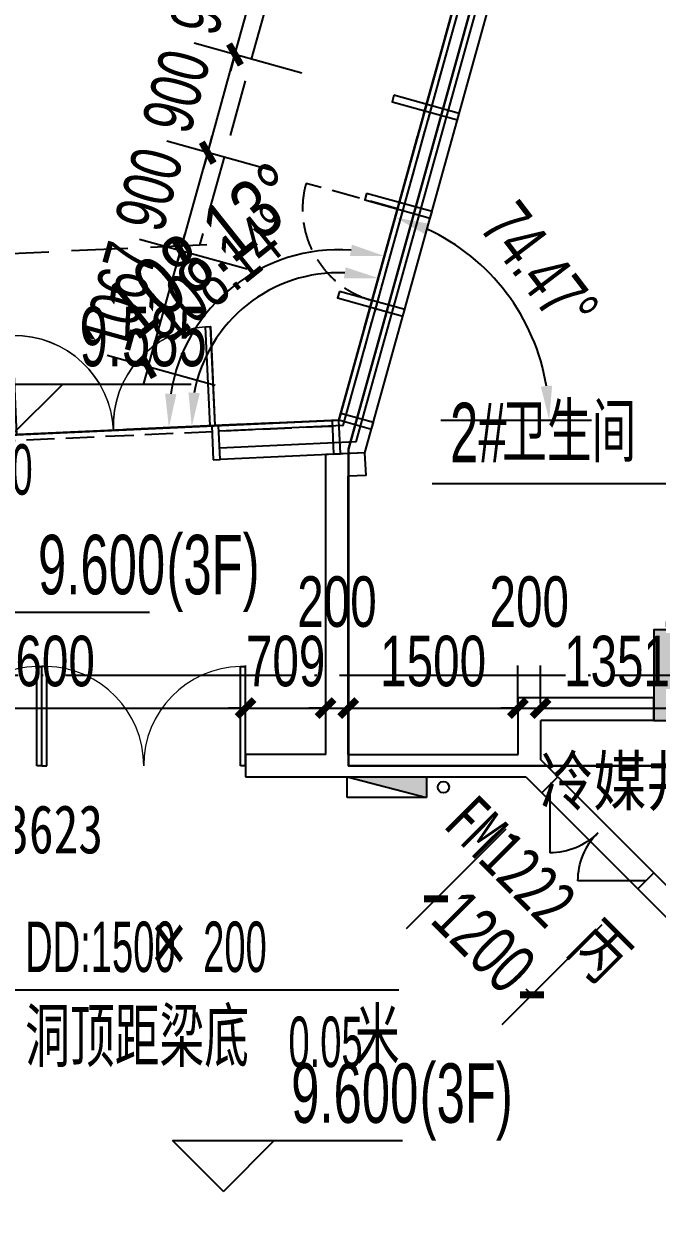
# Model space of a CAD drawing. Extents: x -409435 to 356702, y -107829 to 330904.
# Drawn here: x 89481 to 95079, y 190075 to 200656 of the extents above; entities that cross this region are included whole.
import ezdxf
from ezdxf.xclip import XClip

# ---------------------------------------------------------------- set-up
doc = ezdxf.new("R2010")
doc.units = 0
doc.header["$LTSCALE"] = 1000
doc.header["$MEASUREMENT"] = 0
doc.header["$XCLIPFRAME"] = 0
for name, pattern in [('104-14# 核心筒$0$DOTE', [2.42, 2, -0.2, 0.02, -0.2]), ('14#楼幕墙$0$DASH', [0.35, 0.25, -0.1]), ('X-104 14#平面$0$$0$DASH', [0.35, 0.25, -0.1]), ('X-104 14#平面$0$DASH', [0.35, 0.25, -0.1])]:
    doc.linetypes.add(name, pattern=pattern)
for name, color, linetype in [('01-标注_尺寸', 124, 'Continuous'), ('01-标注_符号', 200, 'Continuous'), ('02-TEXT_标注', 130, 'Continuous'), ('104-14# 核心筒$0$A-C_玻璃幕墙', 140, 'Continuous'), ('104-14# 核心筒$0$A_AXIS-轴线', 36, '104-14# 核心筒$0$DOTE'), ('104-14# 核心筒$0$A_STR-砼柱', 51, 'Continuous'), ('14#楼幕墙$0$A-C_玻璃幕墙', 140, 'Continuous'), ('14#楼幕墙$0$A-C_窗', 140, 'Continuous'), ('14#楼幕墙$0$A-C_门', 150, 'Continuous'), ('PUB_HATCH', 8, 'Continuous'), ('X-104 14#平面$0$01-标注_尺寸', 124, 'Continuous'), ('X-104 14#平面$0$01-标注_标高', 200, 'Continuous'), ('X-104 14#平面$0$01-标注_符号', 200, 'Continuous'), ('X-104 14#平面$0$02-TEXT_标注', 130, 'Continuous'), ('X-104 14#平面$0$02-TEXT_门窗', 151, 'Continuous'), ('X-104 14#平面$0$A-C_玻璃幕墙', 140, 'Continuous'), ('X-104 14#平面$0$A-C_门', 150, 'Continuous'), ('X-104 14#平面$0$A-TECH_水', 3, 'Continuous'), ('X-104 14#平面$0$A-TECH_结构', 21, 'Continuous'), ('X-104 14#平面$0$A_STR-砌块墙', 121, 'Continuous'), ('X-104 14#平面$0$DOOR_FIRE', 220, 'Continuous'), ('X-104 14#平面$0$DOOR_FIRE_TEXT', 7, 'Continuous'), ('建-标注-文本', 254, 'Continuous')]:
    doc.layers.add(name, color=color, linetype=linetype)
doc.layers.add('X-104 14#平面$0$000套内', color=226, linetype='Continuous', lineweight=30, plot=False)
doc.styles.add('_TCH_DIM', font='ros.shx', dxfattribs={"width": 0.8, "height": 2, "bigfont": 'jd.shx'})
doc.styles.add('_TCH_DIM_T3', font='ros.shx', dxfattribs={"width": 0.705882, "bigfont": 'jd.shx'})
doc.styles.add('X-104 14#平面$0$_TCH_DIM', font='ros.shx', dxfattribs={"width": 0.8, "bigfont": 'jd.shx'})
doc.styles.add('X-104 14#平面$0$_TCH_DIM_T3', font='ros.shx', dxfattribs={"width": 0.8, "bigfont": 'jd.shx'})
doc.styles.add('X-104 14#平面$0$_TCH_WINDOW', font='STXIHEI_0.TTF', dxfattribs={"width": 0.75, "height": 3.5})
doc.styles.add('X-104 14#平面$0$Standard', font='STXIHEI_0.TTF', dxfattribs={"width": 0.8})
doc.dimstyles.new('_TCH_ARCH&&150', dxfattribs={"dimtxt": 446.25, "dimasz": 150, "dimexe": 375, "dimexo": 450, "dimgap": 189.375, "dimtad": 1, "dimdec": 0, "dimzin": 0, "dimdsep": 46, "dimtxsty": '_TCH_DIM_T3', "dimblk": 'ARCHTICK', "dimcen": 0.09, "dimclrt": 7, "dimazin": 2, "dimtfac": 1, "dimtdec": 0, "dimtix": 1, "dimtmove": 2, "dimatfit": 3, "dimfxl": 0, "dimtolj": 1, "dimtzin": 0, "dimarcsym": 0})
doc.dimstyles.new('_TCH_ARROW&&150', dxfattribs={"dimtxt": 446.25, "dimasz": 300, "dimexe": 375, "dimexo": 450, "dimgap": 150, "dimtad": 1, "dimdec": 0, "dimzin": 0, "dimdsep": 46, "dimtxsty": '_TCH_DIM_T3', "dimcen": 0.09, "dimclrt": 7, "dimazin": 2, "dimtfac": 1, "dimtdec": 0, "dimtix": 1, "dimtmove": 2, "dimatfit": 3, "dimfxl": 0, "dimtolj": 1, "dimtzin": 0, "dimarcsym": 0})
doc.dimstyles.new('X-104 14#平面$0$_TCH_ARROW&&150', dxfattribs={"dimtxt": 525, "dimasz": 300, "dimexe": 375, "dimexo": 450, "dimgap": 150, "dimtad": 1, "dimdec": 0, "dimzin": 0, "dimdsep": 46, "dimtxsty": 'X-104 14#平面$0$_TCH_DIM_T3', "dimcen": 0.09, "dimclrt": 7, "dimazin": 2, "dimtfac": 1, "dimtdec": 0, "dimtix": 1, "dimtmove": 2, "dimatfit": 3, "dimfxl": 0, "dimtolj": 1, "dimtzin": 0, "dimarcsym": 0})

# ---------------------------------------------------------------- blocks, each defined once
blk = doc.blocks.new('14#楼幕墙$0$A$C103B1A8E')
blk.add_lwpolyline([(0, 0), (60, 0), (60, 600), (0, 600)], close=True)
blk = doc.blocks.new('14#楼幕墙$0$A$C678332E3')
blk.add_lwpolyline([(0, 0), (60, 0), (60, 300), (0, 300)], close=True)
blk = doc.blocks.new('14#楼幕墙$0$A$C140B3602')
for name, p, rotation in [('14#楼幕墙$0$A$C103B1A8E', (75795, 19498), 253.4697301337788), ('14#楼幕墙$0$A$C103B1A8E', (75539, 18635), 253.4697301337788), ('14#楼幕墙$0$A$C103B1A8E', (75283, 17773), 253.4697301337788), ('14#楼幕墙$0$A$C678332E3', (75207, 16334), 1.606557729673097), ('14#楼幕墙$0$A$C678332E3', (75546, 16551), 73.46973013382429), ('14#楼幕墙$0$A$C678332E3', (74142, 16305), 1.606557729673097)]:
    blk.add_blockref(name, p, dxfattribs=dict(rotation=rotation))
blk = doc.blocks.new('14#楼幕墙$0$A$C2CD63A88')
at = {"linetype": '14#楼幕墙$0$DASH'}
blk.add_lwpolyline([(0, 670), (0, -170)], dxfattribs=at)
blk.add_arc((0, 670), 840, 270, 0, dxfattribs=at)
blk = doc.blocks.new('14#楼幕墙$0$$DorLib2D$00000002')
for p, q in [((-0.5, 0), (-0.5, 0.4875)), ((-0.475, 0.4875), (-0.5, 0.4875)), ((-0.475, 0), (-0.475, 0.4875)), ((0.475, 0), (0.475, 0.4875)), ((0.475, 0.4875), (0.5, 0.4875)), ((0.5, 0), (0.5, 0.4875)), ((-0.5, 0), (-0.475, 0)), ((0.5, 0), (0.475, 0))]:
    blk.add_line(p, q)
at = {"lineweight": 13}
for centre, start, end in [((-0.4875, 0), 0, 88.53072), ((0.4875, 0), 91.46928, 180)]:
    blk.add_arc(centre, 0.4875, start, end, dxfattribs=at)
blk = doc.blocks.new('14#楼幕墙')
at = {"layer": '14#楼幕墙$0$A-C_玻璃幕墙'}
for p, q in [((92266, 197155), (99427, 222925)), ((92304, 197107), (93555, 201609)), ((92420, 196962), (93700, 201569)), ((92496, 196865), (93796, 201542)), ((92266, 197155), (62308, 195791)), ((92304, 197107), (91204, 197057)), ((92420, 196962), (91211, 196907)), ((92496, 196865), (91216, 196807))]:
    blk.add_line(p, q, dxfattribs=at)
blk.add_lwpolyline([(120742, 216995), (99427, 222925), (92266, 197155), (62308, 195791), (62738, 196820), (22065, 195795), (17309, 179208), (53491, 179840), (52927, 177185), (83500, 178466), (82418, 175654), (109062, 173768), (119297, 188914), (117563, 189300)], close=True, dxfattribs=at)
at = {"layer": '14#楼幕墙$0$A-C_玻璃幕墙', "rotation": 1.000000000000248}
blk.add_blockref('14#楼幕墙$0$A$C140B3602', (17309, 179208), dxfattribs=at)
at = {"layer": '14#楼幕墙$0$A-C_窗', "rotation": 254.4518973650889}
blk.add_blockref('14#楼幕墙$0$A$C2CD63A88', (92139, 199201), dxfattribs=at)
at = {"layer": '14#楼幕墙$0$A-C_门', "xscale": -1800, "yscale": 1800, "zscale": 100, "rotation": 2.606557729849808}
blk.add_blockref('14#楼幕墙$0$$DorLib2D$00000002', (90273, 197064), dxfattribs=at)
blk = doc.blocks.new('_FZH')
blk.add_lwpolyline([(-0.5, -0.5), (0.5, -0.5), (0.5, 0.5), (-0.5, 0.5)], close=True)
at = {"layer": 'PUB_HATCH'}
blk.add_solid([(-0.5, -0.5), (0.5, -0.5), (-0.5, 0.5), (0.5, 0.5)], dxfattribs=at)
blk = doc.blocks.new('104-14# 核心筒')
at = {"layer": '104-14# 核心筒$0$A-C_玻璃幕墙'}
blk.add_lwpolyline([(82417.6, 175653.6), (83499.8, 178465.9), (52926.6, 177184.7), (53491, 179839.8), (17309.3, 179208.2), (22065.4, 195794.6), (62738.3, 196820), (62307.5, 195791.2), (92265.6, 197155.1), (99426.9, 222925), (120741.8, 216994.6), (117562.9, 189300.5), (119297.3, 188914.5), (109062.3, 173767.9), (82417.6, 175653.6)], dxfattribs=at)
at = {"layer": '104-14# 核心筒$0$A_AXIS-轴线'}
blk.add_line((-9370.1, 194900), (120259.9, 194900), dxfattribs=at)
at = {"layer": '104-14# 核心筒$0$A_STR-砼柱', "xscale": 700, "yscale": 800, "zscale": 800}
blk.add_blockref('_FZH', (95400, 194900), dxfattribs=at)
blk = doc.blocks.new('X-104 14#平面$0$$TwtSys$00000434')
for p, q in [((-0.5, 0.5), (-0.5, -0.5)), ((-0.5, -0.5), (0.5, 0.5)), ((0.5, 0.5), (-0.5, 0.5)), ((0.5, -0.5), (0.5, 0.5)), ((-0.5, -0.5), (0.5, -0.5))]:
    blk.add_line(p, q)
blk.add_solid([(0.5, -0.5), (0.5, 0.5), (-0.5, -0.5)])
blk = doc.blocks.new('X-104 14#平面$0$A$C324F6C76')
at = {"layer": 'X-104 14#平面$0$A-TECH_水'}
blk.add_circle((-22710, 193910), 50, dxfattribs=at)
at = {"layer": 'X-104 14#平面$0$A-TECH_水', "xscale": -700, "yscale": 180, "zscale": 700, "rotation": 180.000000000001}
blk.add_blockref('X-104 14#平面$0$$TwtSys$00000434', (-23210, 193910), dxfattribs=at)
blk = doc.blocks.new('X-104 14#平面$0$$DorLib2D$00000002')
for p, q in [((-0.5, 0), (-0.5, 0.4875)), ((-0.475, 0.4875), (-0.5, 0.4875)), ((-0.475, 0), (-0.475, 0.4875)), ((0.475, 0), (0.475, 0.4875)), ((0.475, 0.4875), (0.5, 0.4875)), ((0.5, 0), (0.5, 0.4875)), ((-0.5, 0), (-0.475, 0)), ((0.5, 0), (0.475, 0))]:
    blk.add_line(p, q)
at = {"lineweight": 13}
for centre, start, end in [((-0.4875, 0), 0, 88.53072), ((0.4875, 0), 91.46928, 180)]:
    blk.add_arc(centre, 0.4875, start, end, dxfattribs=at)
blk = doc.blocks.new('X-104 14#平面$0$$DorLib2D$00000116')
at = {"color": 0}
for p, q in [((-0.5, 0), (-0.1464, 0.3536)), ((0.5, 0), (0.1464, 0.3536))]:
    blk.add_line(p, q, dxfattribs=at)
for centre, start, end in [((-0.5, 0), 0, 45), ((0.5, 0), 135, 180)]:
    blk.add_arc(centre, 0.5, start, end, dxfattribs=at)
blk = doc.blocks.new('*D2622')
at = {"layer": 'Defpoints', "color": 0, "transparency": 16777216}
for p in [(91738, 198564), (92370, 197529), (91878, 197137), (92266, 197155)]:
    blk.add_point(p, dxfattribs=at)
at = {"layer": 'X-104 14#平面$0$01-标注_尺寸', "color": 0, "lineweight": -2, "transparency": 16777216}
for p, q in [((92490, 197963), (92769, 198966)), ((91428, 197117), (90388, 197070))]:
    blk.add_line(p, q, dxfattribs=at)
blk.add_arc((92266, 197155), 1505, 85.9181, 171.1629, dxfattribs=at)
at = {"layer": 'X-104 14#平面$0$01-标注_尺寸', "color": 0, "transparency": 16777216}
for points in [[(92381, 198705), (92364, 198606), (92668, 198605)], [(90829, 197383), (90729, 197389), (90763, 197087)]]:
    blk.add_solid(points, dxfattribs=at)
at = {"layer": 'X-104 14#平面$0$01-标注_尺寸', "color": 7, "transparency": 16777216, "insert": (91071, 198654), "char_height": 525, "attachment_point": 5, "rotation": 38.5405, "style": 'X-104 14#平面$0$_TCH_DIM_T3'}
blk.add_mtext('\\A1;108.13°', dxfattribs=at)
blk = doc.blocks.new('ddcc')
at = {"layer": '01-标注_符号'}
blk.add_line((89334, 192118), (92795, 192118), dxfattribs=at)
at = {"layer": '02-TEXT_标注', "style": '_TCH_DIM'}
for s, height, width, p in [('DD:1500', 446.2, 0.564706, (89492, 192276)), ('×', 521, 0.8, (90600, 192276)), ('200', 446.2, 0.564706, (91066, 192276)), ('洞顶距梁底', 520.9, 0.8, (89492, 191436)), ('米', 521, 0.8, (92408, 191436)), ('0.05', 446.2, 0.564706, (91820, 191436))]:
    blk.add_text(s, height=height, dxfattribs=dict(at, width=width)).set_placement(p)
blk = doc.blocks.new('sjdfadsfiididdi')
at = {"layer": '建-标注-文本', "style": '_TCH_DIM', "width": 0.564706}
blk.add_text('ND:800X600', height=446.2, dxfattribs=at).set_placement((87629, 196495))
blk = doc.blocks.new('*D637')
at = {"layer": '01-标注_尺寸', "color": 0, "lineweight": -2, "transparency": 16777216}
for p, q in [((92507, 198025), (92864, 199308)), ((93168, 197155), (94500, 197155))]:
    blk.add_line(p, q, dxfattribs=at)
blk.add_arc((92266, 197155), 1859, 9.2541, 65.2156, dxfattribs=at)
at = {"layer": '01-标注_尺寸', "color": 0, "transparency": 16777216}
for points in [[(93028, 198796), (93062, 198890), (92763, 198947)], [(94151, 197458), (94051, 197450), (94125, 197155)]]:
    blk.add_solid(points, dxfattribs=at)
at = {"layer": 'Defpoints', "color": 0, "transparency": 16777216}
for p in [(93953, 197936), (92387, 197591), (92266, 197155), (92718, 197155)]:
    blk.add_point(p, dxfattribs=at)
at = {"layer": '01-标注_尺寸', "color": 7, "transparency": 16777216, "insert": (94043, 198506), "char_height": 446.2, "attachment_point": 5, "rotation": 307.2349, "style": '_TCH_DIM_T3'}
blk.add_mtext('\\A1;74.47°', dxfattribs=at)
blk = doc.blocks.new('*D638')
at = {"layer": '01-标注_尺寸', "color": 0, "lineweight": -2, "transparency": 16777216}
for p, q in [((92415, 197691), (92715, 198770)), ((91710, 197130), (90591, 197079))]:
    blk.add_line(p, q, dxfattribs=at)
blk.add_arc((92266, 197155), 1302, 87.7044, 169.3719, dxfattribs=at)
at = {"layer": '01-标注_尺寸', "color": 0, "transparency": 16777216}
for points in [[(92326, 198505), (92310, 198406), (92614, 198409)], [(91036, 197392), (90936, 197399), (90965, 197096)]]:
    blk.add_solid(points, dxfattribs=at)
at = {"layer": 'Defpoints', "color": 0, "transparency": 16777216}
for p in [(91809, 198374), (92294, 197257), (92159, 197150), (92266, 197155)]:
    blk.add_point(p, dxfattribs=at)
at = {"layer": '01-标注_尺寸', "color": 7, "transparency": 16777216, "insert": (91222, 198465), "char_height": 446.25, "attachment_point": 5, "rotation": 38.5381, "style": '_TCH_DIM_T3'}
blk.add_mtext('\\A1;108.14°', dxfattribs=at)
blk = doc.blocks.new('_ArchTick')
at = {"color": 0, "linetype": 'ByBlock', "const_width": 0.4}
blk.add_lwpolyline([(-0.5, -0.5), (0.5, 0.5)], dxfattribs=at)
blk = doc.blocks.new('*D1931')
at = {"layer": '01-标注_尺寸', "color": 0, "lineweight": -2, "transparency": 16777216}
for p, q in [((91588, 201253), (91628, 201397)), ((92179, 201088), (91227, 201353)), ((91347, 200386), (91588, 201253)), ((91938, 200221), (90986, 200486)), ((91347, 200386), (91307, 200241))]:
    blk.add_line(p, q, dxfattribs=at)
at = {"layer": 'Defpoints', "color": 0, "transparency": 16777216}
for p in [(91588, 201253), (92613, 200968), (92372, 200101)]:
    blk.add_point(p, dxfattribs=at)
at = {"layer": '01-标注_尺寸', "color": 0, "lineweight": -2, "transparency": 16777216, "xscale": 150, "yscale": 150, "zscale": 150}
for p, rotation in [((91588, 201253), 254.4697301339619), ((91347, 200386), 74.46973013396186)]:
    blk.add_blockref('_ArchTick', p, dxfattribs=dict(at, rotation=rotation))
at = {"layer": '01-标注_尺寸', "color": 7, "transparency": 16777216, "insert": (91070, 200930), "char_height": 446.2, "attachment_point": 5, "rotation": 74.4697, "style": '_TCH_DIM_T3'}
blk.add_mtext('\\A1;900', dxfattribs=at)
blk = doc.blocks.new('*D1932')
at = {"layer": '01-标注_尺寸', "color": 0, "lineweight": -2, "transparency": 16777216}
for p, q in [((91347, 200386), (91387, 200530)), ((91938, 200221), (90986, 200486)), ((91106, 199518), (91347, 200386)), ((91697, 199354), (90745, 199619)), ((91106, 199518), (91066, 199374))]:
    blk.add_line(p, q, dxfattribs=at)
at = {"layer": 'Defpoints', "color": 0, "transparency": 16777216}
for p in [(91347, 200386), (92372, 200101), (92131, 199234)]:
    blk.add_point(p, dxfattribs=at)
at = {"layer": '01-标注_尺寸', "color": 0, "lineweight": -2, "transparency": 16777216, "xscale": 150, "yscale": 150, "zscale": 150}
for p, rotation in [((91347, 200386), 254.4697301339612), ((91106, 199518), 74.46973013396122)]:
    blk.add_blockref('_ArchTick', p, dxfattribs=dict(at, rotation=rotation))
at = {"layer": '01-标注_尺寸', "color": 7, "transparency": 16777216, "insert": (90829, 200062), "char_height": 446.2, "attachment_point": 5, "rotation": 74.4697, "style": '_TCH_DIM_T3'}
blk.add_mtext('\\A1;900', dxfattribs=at)
blk = doc.blocks.new('*D1933')
at = {"layer": '01-标注_尺寸', "color": 0, "lineweight": -2, "transparency": 16777216}
for p, q in [((91106, 199518), (91146, 199663)), ((91697, 199354), (90745, 199619)), ((90865, 198651), (91106, 199518)), ((91456, 198487), (90504, 198752)), ((90865, 198651), (90825, 198507))]:
    blk.add_line(p, q, dxfattribs=at)
at = {"layer": 'Defpoints', "color": 0, "transparency": 16777216}
for p in [(91106, 199518), (92131, 199234), (91890, 198366)]:
    blk.add_point(p, dxfattribs=at)
at = {"layer": '01-标注_尺寸', "color": 0, "lineweight": -2, "transparency": 16777216, "xscale": 150, "yscale": 150, "zscale": 150}
for p, rotation in [((91106, 199518), 254.4697301339621), ((90865, 198651), 74.46973013396217)]:
    blk.add_blockref('_ArchTick', p, dxfattribs=dict(at, rotation=rotation))
at = {"layer": '01-标注_尺寸', "color": 7, "transparency": 16777216, "insert": (90588, 199195), "char_height": 446.2, "attachment_point": 5, "rotation": 74.4697, "style": '_TCH_DIM_T3'}
blk.add_mtext('\\A1;900', dxfattribs=at)
blk = doc.blocks.new('*D1934')
at = {"layer": '01-标注_尺寸', "color": 0, "lineweight": -2, "transparency": 16777216}
for p, q in [((91456, 198487), (90504, 198752)), ((90865, 198651), (90905, 198796)), ((90579, 197624), (90865, 198651)), ((91171, 197459), (90218, 197724)), ((90579, 197624), (90539, 197479))]:
    blk.add_line(p, q, dxfattribs=at)
at = {"layer": 'Defpoints', "color": 0, "transparency": 16777216}
for p in [(90865, 198651), (91890, 198366), (91604, 197339)]:
    blk.add_point(p, dxfattribs=at)
at = {"layer": '01-标注_尺寸', "color": 0, "lineweight": -2, "transparency": 16777216, "xscale": 150, "yscale": 150, "zscale": 150}
for p, rotation in [((90865, 198651), 254.4697301339618), ((90579, 197624), 74.46973013396178)]:
    blk.add_blockref('_ArchTick', p, dxfattribs=dict(at, rotation=rotation))
at = {"layer": '01-标注_尺寸', "color": 7, "transparency": 16777216, "insert": (90325, 198248), "char_height": 446.2, "attachment_point": 5, "rotation": 74.4697, "style": '_TCH_DIM_T3'}
blk.add_mtext('\\A1;1067', dxfattribs=at)
blk = doc.blocks.new('*D2230')
at = {"layer": '01-标注_尺寸', "color": 0, "lineweight": -2, "transparency": 16777216}
for p, q in [((93742, 193540), (92860, 192658)), ((93125, 192923), (93127, 192921)), ((94590, 192692), (93708, 191810)), ((93973, 192075), (93922, 192126))]:
    blk.add_line(p, q, dxfattribs=at)
at = {"layer": 'Defpoints', "color": 0, "transparency": 16777216}
for p in [(94060, 193859), (94909, 193010), (93973, 192075)]:
    blk.add_point(p, dxfattribs=at)
at = {"layer": '01-标注_尺寸', "color": 0, "lineweight": -2, "transparency": 16777216, "xscale": 150, "yscale": 150, "zscale": 150}
for p, rotation in [((93125, 192923), 135.0000000000093), ((93973, 192075), 315.0000000000093)]:
    blk.add_blockref('_ArchTick', p, dxfattribs=dict(at, rotation=rotation))
at = {"layer": '01-标注_尺寸', "color": 7, "transparency": 16777216, "insert": (93548, 192546), "char_height": 446.2, "attachment_point": 5, "rotation": 315, "style": '_TCH_DIM_T3'}
blk.add_mtext('\\A1;1200', dxfattribs=at)
blk = doc.blocks.new('*D2354')
at = {"layer": '01-标注_尺寸', "color": 0, "lineweight": -2, "transparency": 16777216}
for p, q in [((87840, 194650), (87840, 194984)), ((91440, 194650), (91440, 194984)), ((87840, 194609), (91440, 194609))]:
    blk.add_line(p, q, dxfattribs=at)
at = {"layer": 'Defpoints', "color": 0, "transparency": 16777216}
for p in [(91440, 194609), (87840, 194200), (91440, 194200)]:
    blk.add_point(p, dxfattribs=at)
at = {"layer": '01-标注_尺寸', "color": 0, "lineweight": -2, "transparency": 16777216, "xscale": 150, "yscale": 150, "zscale": 150, "rotation": 180}
blk.add_blockref('_ArchTick', (87840, 194609), dxfattribs=at)
at = {"layer": '01-标注_尺寸', "color": 0, "lineweight": -2, "transparency": 16777216, "xscale": 150, "yscale": 150, "zscale": 150}
blk.add_blockref('_ArchTick', (91440, 194609), dxfattribs=at)
at = {"layer": '01-标注_尺寸', "color": 7, "transparency": 16777216, "insert": (89640, 195022), "char_height": 446.2, "attachment_point": 5, "style": '_TCH_DIM_T3'}
blk.add_mtext('\\A1;3600', dxfattribs=at)
blk = doc.blocks.new('*D2355')
at = {"layer": '01-标注_尺寸', "color": 0, "lineweight": -2, "transparency": 16777216}
for p, q in [((91440, 194650), (91440, 194984)), ((92149, 194650), (92149, 194984)), ((91440, 194609), (91290, 194609)), ((91440, 194609), (92149, 194609)), ((92149, 194609), (92299, 194609))]:
    blk.add_line(p, q, dxfattribs=at)
at = {"layer": 'Defpoints', "color": 0, "transparency": 16777216}
for p in [(92149, 194609), (91440, 194200), (92149, 194200)]:
    blk.add_point(p, dxfattribs=at)
at = {"layer": '01-标注_尺寸', "color": 0, "lineweight": -2, "transparency": 16777216, "xscale": 150, "yscale": 150, "zscale": 150}
blk.add_blockref('_ArchTick', (91440, 194609), dxfattribs=at)
at = {"layer": '01-标注_尺寸', "color": 0, "lineweight": -2, "transparency": 16777216, "xscale": 150, "yscale": 150, "zscale": 150, "rotation": 180}
blk.add_blockref('_ArchTick', (92149, 194609), dxfattribs=at)
at = {"layer": '01-标注_尺寸', "color": 7, "transparency": 16777216, "insert": (91795, 195022), "char_height": 446.2, "attachment_point": 5, "style": '_TCH_DIM_T3'}
blk.add_mtext('\\A1;709', dxfattribs=at)
blk = doc.blocks.new('*D2356')
at = {"layer": '01-标注_尺寸', "color": 0, "lineweight": -2, "transparency": 16777216}
for p, q in [((92149, 194650), (92149, 194984)), ((92349, 194650), (92349, 194984)), ((92149, 194609), (91999, 194609)), ((92149, 194609), (92349, 194609)), ((92349, 194609), (92499, 194609))]:
    blk.add_line(p, q, dxfattribs=at)
at = {"layer": 'Defpoints', "color": 0, "transparency": 16777216}
for p in [(92349, 194609), (92149, 194200), (92349, 194200)]:
    blk.add_point(p, dxfattribs=at)
at = {"layer": '01-标注_尺寸', "color": 0, "lineweight": -2, "transparency": 16777216, "xscale": 150, "yscale": 150, "zscale": 150}
blk.add_blockref('_ArchTick', (92149, 194609), dxfattribs=at)
at = {"layer": '01-标注_尺寸', "color": 0, "lineweight": -2, "transparency": 16777216, "xscale": 150, "yscale": 150, "zscale": 150, "rotation": 180}
blk.add_blockref('_ArchTick', (92349, 194609), dxfattribs=at)
at = {"layer": '01-标注_尺寸', "color": 7, "transparency": 16777216, "insert": (92249, 195547), "char_height": 446.2, "attachment_point": 5, "style": '_TCH_DIM_T3'}
blk.add_mtext('\\A1;200', dxfattribs=at)
blk = doc.blocks.new('*D2357')
at = {"layer": '01-标注_尺寸', "color": 0, "lineweight": -2, "transparency": 16777216}
for p, q in [((92349, 194650), (92349, 194984)), ((93849, 194650), (93849, 194984)), ((92349, 194609), (93849, 194609))]:
    blk.add_line(p, q, dxfattribs=at)
at = {"layer": 'Defpoints', "color": 0, "transparency": 16777216}
for p in [(93849, 194609), (92349, 194200), (93849, 194200)]:
    blk.add_point(p, dxfattribs=at)
at = {"layer": '01-标注_尺寸', "color": 0, "lineweight": -2, "transparency": 16777216, "xscale": 150, "yscale": 150, "zscale": 150, "rotation": 180}
blk.add_blockref('_ArchTick', (92349, 194609), dxfattribs=at)
at = {"layer": '01-标注_尺寸', "color": 0, "lineweight": -2, "transparency": 16777216, "xscale": 150, "yscale": 150, "zscale": 150}
blk.add_blockref('_ArchTick', (93849, 194609), dxfattribs=at)
at = {"layer": '01-标注_尺寸', "color": 7, "transparency": 16777216, "insert": (93099, 195022), "char_height": 446.2, "attachment_point": 5, "style": '_TCH_DIM_T3'}
blk.add_mtext('\\A1;1500', dxfattribs=at)
blk = doc.blocks.new('*D2358')
at = {"layer": '01-标注_尺寸', "color": 0, "lineweight": -2, "transparency": 16777216}
for p, q in [((93849, 194650), (93849, 194984)), ((94049, 194650), (94049, 194984)), ((93849, 194609), (93699, 194609)), ((93849, 194609), (94049, 194609)), ((94049, 194609), (94199, 194609))]:
    blk.add_line(p, q, dxfattribs=at)
at = {"layer": 'Defpoints', "color": 0, "transparency": 16777216}
for p in [(94049, 194609), (93849, 194200), (94049, 194200)]:
    blk.add_point(p, dxfattribs=at)
at = {"layer": '01-标注_尺寸', "color": 0, "lineweight": -2, "transparency": 16777216, "xscale": 150, "yscale": 150, "zscale": 150}
blk.add_blockref('_ArchTick', (93849, 194609), dxfattribs=at)
at = {"layer": '01-标注_尺寸', "color": 0, "lineweight": -2, "transparency": 16777216, "xscale": 150, "yscale": 150, "zscale": 150, "rotation": 180}
blk.add_blockref('_ArchTick', (94049, 194609), dxfattribs=at)
at = {"layer": '01-标注_尺寸', "color": 7, "transparency": 16777216, "insert": (93949, 195547), "char_height": 446.2, "attachment_point": 5, "style": '_TCH_DIM_T3'}
blk.add_mtext('\\A1;200', dxfattribs=at)
blk = doc.blocks.new('*D2359')
at = {"layer": '01-标注_尺寸', "color": 0, "lineweight": -2, "transparency": 16777216}
for p, q in [((94049, 194650), (94049, 194984)), ((95400, 194650), (95400, 194984)), ((94049, 194609), (95400, 194609))]:
    blk.add_line(p, q, dxfattribs=at)
at = {"layer": 'Defpoints', "color": 0, "transparency": 16777216}
for p in [(95400, 194609), (94049, 194200), (95400, 194200)]:
    blk.add_point(p, dxfattribs=at)
at = {"layer": '01-标注_尺寸', "color": 0, "lineweight": -2, "transparency": 16777216, "xscale": 150, "yscale": 150, "zscale": 150, "rotation": 180}
blk.add_blockref('_ArchTick', (94049, 194609), dxfattribs=at)
at = {"layer": '01-标注_尺寸', "color": 0, "lineweight": -2, "transparency": 16777216, "xscale": 150, "yscale": 150, "zscale": 150}
blk.add_blockref('_ArchTick', (95400, 194609), dxfattribs=at)
at = {"layer": '01-标注_尺寸', "color": 7, "transparency": 16777216, "insert": (94725, 195022), "char_height": 446.2, "attachment_point": 5, "style": '_TCH_DIM_T3'}
blk.add_mtext('\\A1;1351', dxfattribs=at)
blk = doc.blocks.new('*D2360')
at = {"layer": '01-标注_尺寸', "color": 0, "lineweight": -2, "transparency": 16777216}
for p, q in [((95400, 194650), (95400, 194984)), ((95550, 194650), (95550, 194984)), ((95400, 194609), (95250, 194609)), ((95400, 194609), (95550, 194609)), ((95550, 194609), (95700, 194609))]:
    blk.add_line(p, q, dxfattribs=at)
at = {"layer": 'Defpoints', "color": 0, "transparency": 16777216}
for p in [(95550, 194609), (95400, 194200), (95550, 194200)]:
    blk.add_point(p, dxfattribs=at)
at = {"layer": '01-标注_尺寸', "color": 0, "lineweight": -2, "transparency": 16777216, "xscale": 150, "yscale": 150, "zscale": 150}
blk.add_blockref('_ArchTick', (95400, 194609), dxfattribs=at)
at = {"layer": '01-标注_尺寸', "color": 0, "lineweight": -2, "transparency": 16777216, "xscale": 150, "yscale": 150, "zscale": 150, "rotation": 180}
blk.add_blockref('_ArchTick', (95550, 194609), dxfattribs=at)
at = {"layer": '01-标注_尺寸', "color": 7, "transparency": 16777216, "insert": (95475, 195547), "char_height": 446.2, "attachment_point": 5, "style": '_TCH_DIM_T3'}
blk.add_mtext('\\A1;150', dxfattribs=at)
blk = doc.blocks.new('X-104 14#平面')
at = {"layer": 'X-104 14#平面$0$000套内'}
blk.add_lwpolyline([(115950, 189400), (115950, 189200), (117249.4, 189200), (117398.5, 189183.4), (120578.2, 216884.4), (99531.2, 222740.3), (92350, 196898.5), (92350, 194099.9), (95650, 194099.9), (95650, 199600), (104650, 199600), (104650, 200600), (107550, 200600), (107550, 201000), (115950, 201000)], close=True, dxfattribs=at)
at = {"layer": 'X-104 14#平面$0$01-标注_标高'}
for p, q in [((88924.1, 197473.4), (90959, 197473.4)), ((89374.1, 197023.4), (89824.1, 197473.4)), ((88556.4, 195457.5), (90591.3, 195457.5)), ((91244.9, 190336), (90794.9, 190786)), ((90794.9, 190786), (92829.7, 190786)), ((91244.9, 190336), (91694.9, 190786))]:
    blk.add_line(p, q, dxfattribs=at)
at = {"layer": 'X-104 14#平面$0$01-标注_符号'}
for p, q in [((94980.4, 196590), (93090.9, 196590)), ((96465.1, 196590), (94980.4, 196590))]:
    blk.add_line(p, q, dxfattribs=at)
at = {"layer": 'X-104 14#平面$0$A-C_玻璃幕墙'}
blk.add_lwpolyline([(82417.6, 175653.6), (83499.8, 178465.9), (52926.6, 177184.7), (53491, 179839.8), (17309.3, 179208.2), (22065.4, 195794.6), (62738.3, 196820), (62307.5, 195791.2), (92265.6, 197155.1), (99426.9, 222925), (120741.8, 216994.6), (117562.9, 189300.5), (119297.3, 188914.5), (109062.3, 173767.9), (82417.6, 175653.6)], dxfattribs=at)
at = {"layer": 'X-104 14#平面$0$A-C_玻璃幕墙', "linetype": 'X-104 14#平面$0$DASH', "ltscale": 2}
blk.add_lwpolyline([(91099.5, 198703.6), (86209.5, 198481), (86282.3, 196882.7), (92265.6, 197155.1), (94479, 205119.8), (92937.4, 205548.2), (91034.5, 198700.7)], dxfattribs=at)
at = {"layer": 'X-104 14#平面$0$A-TECH_结构', "linetype": 'X-104 14#平面$0$$0$DASH'}
blk.add_lwpolyline([(82521.6, 175784.7), (83573.8, 178519), (52988.9, 177237.3), (53553, 179890.9), (17376, 179259.4), (22103.3, 195745.6), (62662.4, 196768.1), (62230.9, 195737.7), (92304.1, 197106.8), (95072, 207067.2)], dxfattribs=at)
at = {"layer": 'X-104 14#平面$0$A_STR-砌块墙'}
for p, q in [((92496.5, 196865.3), (92149.3, 196849.5)), ((92149.3, 194199.9), (92149.3, 196849.5)), ((92505.6, 196665.5), (92496.5, 196865.3)), ((92505.6, 196665.5), (92349.3, 196658.3)), ((92349.3, 194199.9), (92349.3, 196658.3)), ((95050, 194700), (93850, 194700)), ((93850, 194199.9), (93850, 194700)), ((95050, 194500), (95050, 194700)), ((95050, 194500), (94050, 194500)), ((94050, 194151.6), (94050, 194500)), ((92149.3, 194199.9), (91439.9, 194199.9)), ((91439.9, 194199.9), (91439.9, 193999.9)), ((92349.3, 194199.9), (93850, 194199.9)), ((94201.5, 194000.1), (94050, 194151.6)), ((91439.9, 193999.9), (92249.3, 193999.9)), ((92249.3, 193999.9), (93918.9, 193999.9)), ((93918.9, 193999.9), (94060.1, 193858.7)), ((94060.1, 193858.7), (94201.5, 194000.1)), ((95050.1, 193151.5), (94908.7, 193010.1)), ((95711.9, 192489.7), (95050.1, 193151.5)), ((94908.7, 193010.1), (95570.5, 192348.3))]:
    blk.add_line(p, q, dxfattribs=at)
at = {"layer": 'X-104 14#平面$0$DOOR_FIRE'}
for p, q in [((94201.5, 194000.1), (95050.1, 193151.5)), ((94060.1, 193858.7), (94908.7, 193010.1))]:
    blk.add_line(p, q, dxfattribs=at)
ref = blk.add_blockref('104-14# 核心筒', (0, 0))
XClip(ref).set_block_clipping_path([(-38664.3623821461, -25500), (139216.5485069363, 330900)])
for name, p in [('X-104 14#平面$0$A$C324F6C76', (115900, 0)), ('14#楼幕墙', (0, 0))]:
    blk.add_blockref(name, p)
at = {"layer": 'X-104 14#平面$0$A-C_门', "xscale": 1800, "yscale": 1800, "zscale": 100, "rotation": 2.606557730057283}
blk.add_blockref('X-104 14#平面$0$$DorLib2D$00000002', (90273.2, 197064.4), dxfattribs=at)
at = {"layer": 'X-104 14#平面$0$A-C_门', "xscale": 1800, "yscale": 1800, "zscale": 200}
for p in [(88739.9, 194099.9), (90539.9, 194099.9)]:
    blk.add_blockref('X-104 14#平面$0$$DorLib2D$00000002', p, dxfattribs=at)
at = {"layer": 'X-104 14#平面$0$DOOR_FIRE', "xscale": 1200, "yscale": -1200, "zscale": 200, "rotation": 314.999999999999}
blk.add_blockref('X-104 14#平面$0$$DorLib2D$00000116', (94555.1, 193505.1), dxfattribs=at)
at = {"layer": 'X-104 14#平面$0$02-TEXT_标注'}
for s, height, style, width, p in [('9.585', 525, 'X-104 14#平面$0$_TCH_DIM', 0.64, (89973.2, 197630.9)), ('卫生间', 520.93, 'X-104 14#平面$0$_TCH_DIM', 0.8, (93707.6, 196782.5)), ('2#', 525, 'X-104 14#平面$0$_TCH_DIM', 0.64, (93248.4, 196782.5)), ('9.600', 525, 'X-104 14#平面$0$_TCH_DIM', 0.64, (89605.5, 195615)), ('(3F)', 525, 'X-104 14#平面$0$_TCH_DIM', 0.64, (90741.3, 195615)), ('冷媒井', 428.14, 'X-104 14#平面$0$Standard', 0.8, (94048.9, 193750.5)), ('9.600', 525, 'X-104 14#平面$0$_TCH_DIM', 0.64, (91843.9, 190943.5)), ('(3F)', 525, 'X-104 14#平面$0$_TCH_DIM', 0.64, (92979.7, 190943.5))]:
    blk.add_text(s, height=height, dxfattribs=dict(at, style=style, width=width)).set_placement(p)
at = {"layer": 'X-104 14#平面$0$02-TEXT_门窗', "style": 'X-104 14#平面$0$_TCH_WINDOW', "width": 0.75}
blk.add_text('BM3623', height=428.14, dxfattribs=at).set_placement((88870, 193324.9))
at = {"layer": 'X-104 14#平面$0$DOOR_FIRE_TEXT', "style": 'X-104 14#平面$0$_TCH_WINDOW', "width": 0.75}
for s, height, p in [('FM1222', 428.14, (93174.5, 193567.8)), ('丙', 428.1, (94274.8, 192467.5))]:
    blk.add_text(s, height=height, rotation=315, dxfattribs=at).set_placement(p)
at = {"layer": 'X-104 14#平面$0$01-标注_尺寸'}
dim = blk.add_angular_dim_3p(base=(91738.2707, 198564.1373), center=(92265.6214, 197155.0584), p1=(92369.6109, 197529.3832), p2=(91877.5225, 197137.3904), dimstyle='X-104 14#平面$0$_TCH_ARROW&&150', dxfattribs=at)
dim.commit()
dim.dimension.update_dxf_attribs({"geometry": '*D2622', "text_midpoint": (91071.184, 198654.4958)})

msp = doc.modelspace()

# ---------------------------------------------------------------- block references
for name in ['X-104 14#平面', 'ddcc', 'sjdfadsfiididdi']:
    msp.add_blockref(name, (0, 0))

# ---------------------------------------------------------------- dimensions: what is measured, and where the dimension line sits
at = {"layer": '01-标注_尺寸'}
for p1, p2, distance, picture, middle in [((92371.9, 200100.8), (92612.9, 200967.9), 1063.8, '*D1931', (91070, 200929.6)), ((92131, 199233.6), (92371.9, 200100.8), 1063.8, '*D1932', (90829.1, 200062.5)), ((91890, 198366.5), (92131, 199233.6), 1063.8, '*D1933', (90588.1, 199195.3)), ((91604.4, 197338.8), (91890, 198366.5), 1063.8, '*D1934', (90324.8, 198247.9)), ((87839.9, 194199.9), (91439.9, 194199.9), 409.5, '*D2354', (89639.9, 195021.9)), ((91439.9, 194199.9), (92149.3, 194199.9), 409.5, '*D2355', (91794.6, 195021.9)), ((92349.3, 194199.9), (93849.3, 194199.9), 409.5, '*D2357', (93099.3, 195021.9)), ((94049.3, 194199.9), (95400, 194199.9), 409.5, '*D2359', (94724.6, 195021.9))]:
    dim = msp.add_aligned_dim(p1=p1, p2=p2, distance=distance, dimstyle='_TCH_ARCH&&150', dxfattribs=at)
    dim.commit()
    dim.dimension.update_dxf_attribs({"geometry": picture, "text_midpoint": middle})
for base, p1, p2, picture, middle in [((91809.4458, 198374.1604), (92294.073, 197257.4415), (92159.4685, 197150.2258), '*D638', (91222.174, 198465.0605)), ((93953.2544, 197935.6852), (92718.0849, 197155.0584), (92386.7674, 197591.002), '*D637', (94043.0973, 198505.9415))]:
    dim = msp.add_angular_dim_3p(base=base, center=(92265.6214, 197155.0584), p1=p1, p2=p2, dimstyle='_TCH_ARROW&&150', dxfattribs=at)
    dim.commit()
    dim.dimension.update_dxf_attribs({"geometry": picture, "text_midpoint": middle})
for base, p1, p2, angle, picture, middle in [((92349.3, 194609.4), (92149.3, 194199.9), (92349.3, 194199.9), 0, '*D2356', (92249.3, 195546.9)), ((94049.3, 194609.4), (93849.3, 194199.9), (94049.3, 194199.9), 0, '*D2358', (93949.3, 195546.9)), ((95550, 194609.4), (95400, 194199.9), (95550, 194199.9), 0, '*D2360', (95475, 195546.9)), ((93973.3, 192074.8), (94060.1, 193858.7), (94908.7, 193010.1), 315, '*D2230', (93547.7, 192546.1))]:
    dim = msp.add_linear_dim(base=base, p1=p1, p2=p2, angle=angle, dimstyle='_TCH_ARCH&&150', dxfattribs=at)
    dim.commit()
    dim.dimension.update_dxf_attribs({"geometry": picture, "text_midpoint": middle, "dimtype": 161})

doc.saveas('drawing.dxf')
